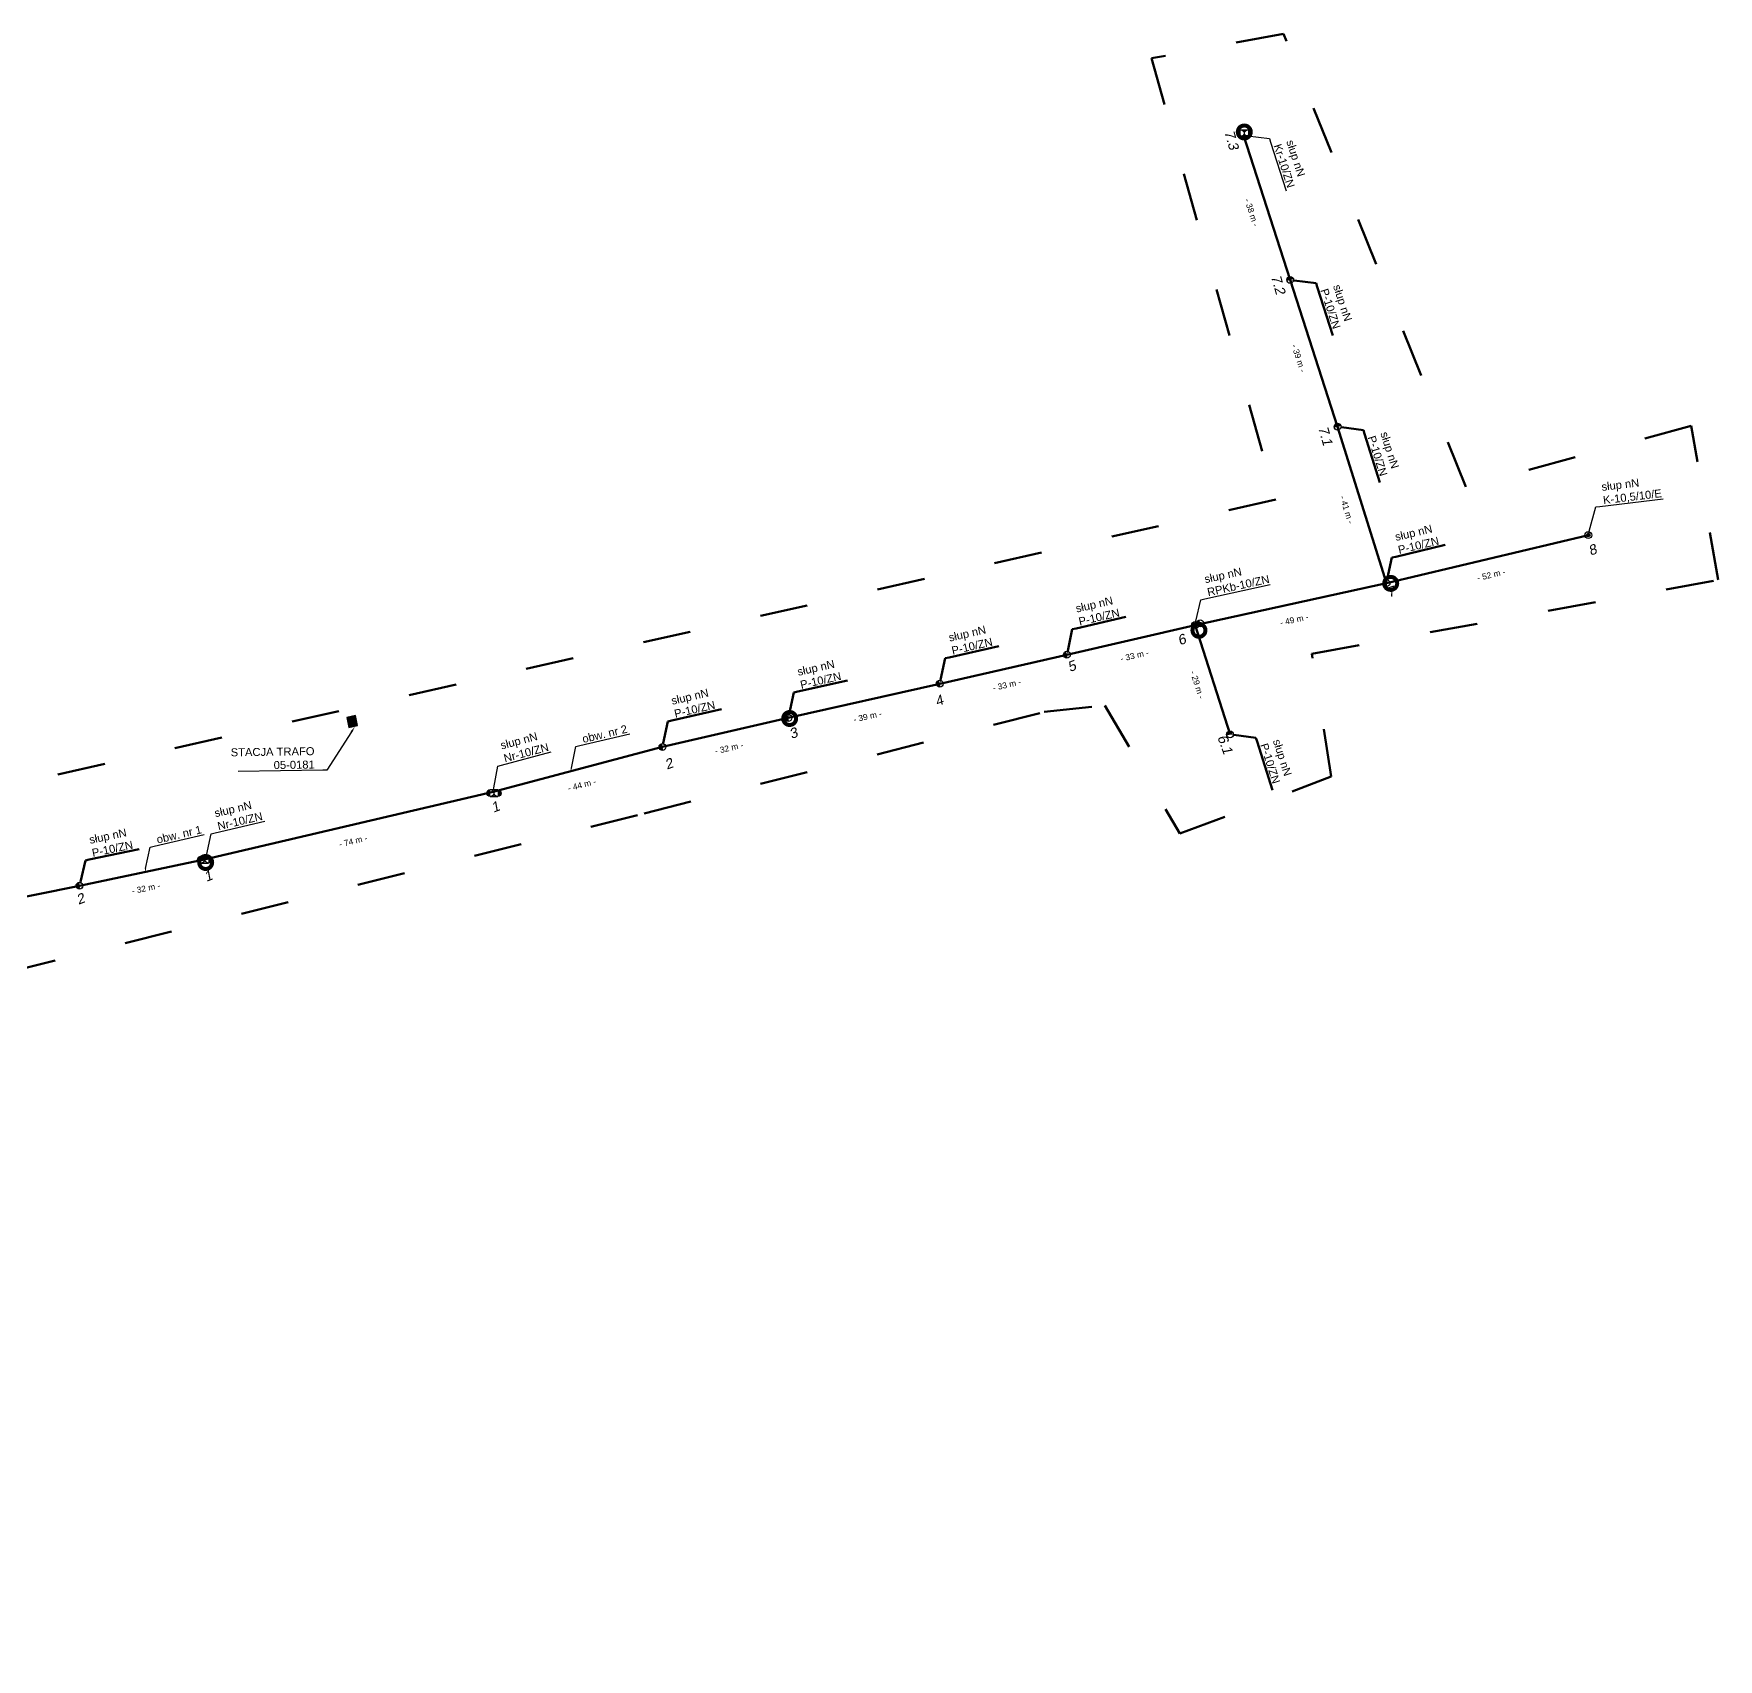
# Model space of a CAD drawing. Header units: metres. Extents: x 7531025 to 7555771, y 5771206 to 5789306.
# Drawn here: x 7547710 to 7548131, y 5783967.4 to 5784373.6 of the extents above; entities that cross this region are included whole.
import ezdxf
from ezdxf import colors
from ezdxf.entities.mleader import LeaderData, LeaderLine
from ezdxf.math import Vec2, Vec3

# ---------------------------------------------------------------- set-up
doc = ezdxf.new("R2010")
doc.units = ezdxf.units.M
doc.linetypes.add('GCAD_ISO03W100', pattern=[30, 12, -18])
for name, color, linetype, lineweight in [('!TELE', 30, 'SCARPLINE1A', 50), ('!trafo_05-0181', 6, 'GCAD_ISO03W100', 50), ('_MM LINIA Sn', 40, 'Continuous', 30), ('_numery slupow etap 4 cz. 2', 7, 'Continuous', 40)]:
    doc.layers.add(name, color=color, linetype=linetype, lineweight=lineweight)
for name, color, linetype in [('!wymiary', 7, 'Continuous'), ('_MM mufy', 3, 'Continuous'), ('_MM opisy', 7, 'Continuous'), ('_MM slupy', 5, 'Continuous'), ('_mm trafo', 3, 'Continuous')]:
    doc.layers.add(name, color=color, linetype=linetype)
doc.layers.add('_arkusze model', color=7, linetype='Continuous', lineweight=50, plot=False)
doc.styles.get("Standard").update_dxf_attribs({"font": 'ARIAL.TTF'})
doc.linetypes.add('SCARPLINE1A', pattern='A,2,[150,AAA.SHX,S=1,R=0,X=0,Y=0],1e-11', length=2)
doc.dimstyles.new('opis linie', dxfattribs={"dimtxt": 1.5, "dimasz": 0.18, "dimexe": 0.18, "dimexo": 0.0625, "dimgap": 2.5, "dimtad": 4, "dimdec": 0, "dimzin": 0, "dimdsep": 46, "dimtxsty": 'Standard', "dimcen": 0.09, "dimse1": 1, "dimse2": 1, "dimsd1": 1, "dimsd2": 1, "dimclrt": 256, "dimadec": 0, "dimazin": 0, "dimtfac": 1, "dimtdec": 0, "dimtofl": 0, "dimtmove": 0, "dimatfit": 3, "dimfxl": 1, "dimtfill": 1, "dimtolj": 1, "dimtzin": 0, "dimarcsym": 0})

# ---------------------------------------------------------------- blocks, each defined once
blk = doc.blocks.new('*D126')
at = {"layer": 'Defpoints', "color": 0}
for p in [(7548000.22, 5784225.81), (7548008.25, 5784198.26), (7548008.96, 5784198.49)]:
    blk.add_point(p, dxfattribs=at)
at = {"layer": '!wymiary', "insert": (7548000.77, 5784210.92), "char_height": 1.5, "attachment_point": 5, "rotation": 287.7383, "bg_fill": 3, "box_fill_scale": 1.1, "bg_fill_color": 9, "bg_fill_true_color": 13158600, "bg_fill_transparency": 0}
blk.add_mtext('\\A1;- 29 m -', dxfattribs=at)
blk = doc.blocks.new('*D127')
at = {"layer": 'Defpoints', "color": 0}
for p in [(7548012.33, 5784348.24), (7548023.29, 5784311.86), (7548024, 5784312.09)]:
    blk.add_point(p, dxfattribs=at)
at = {"layer": '!wymiary', "insert": (7548014.35, 5784328.93), "char_height": 1.5, "attachment_point": 5, "rotation": 287.8969, "bg_fill": 3, "box_fill_scale": 1.1, "bg_fill_color": 9, "bg_fill_true_color": 13158600, "bg_fill_transparency": 0}
blk.add_mtext('\\A1;- 38 m -', dxfattribs=at)
blk = doc.blocks.new('*D128')
at = {"layer": 'Defpoints', "color": 0}
for p in [(7548024, 5784312.09), (7548035.13, 5784275.17), (7548035.84, 5784275.4)]:
    blk.add_point(p, dxfattribs=at)
at = {"layer": '!wymiary', "insert": (7548026.1, 5784292.51), "char_height": 1.5, "attachment_point": 5, "rotation": 287.8739, "bg_fill": 3, "box_fill_scale": 1.1, "bg_fill_color": 9, "bg_fill_true_color": 13158600, "bg_fill_transparency": 0}
blk.add_mtext('\\A1;- 39 m -', dxfattribs=at)
blk = doc.blocks.new('*D129')
at = {"layer": 'Defpoints', "color": 0}
for p in [(7548035.84, 5784275.4), (7548047.35, 5784236.09), (7548048.07, 5784236.31)]:
    blk.add_point(p, dxfattribs=at)
at = {"layer": '!wymiary', "insert": (7548038.13, 5784254.66), "char_height": 1.5, "attachment_point": 5, "rotation": 287.3757, "bg_fill": 3, "box_fill_scale": 1.1, "bg_fill_color": 9, "bg_fill_true_color": 13158600, "bg_fill_transparency": 0}
blk.add_mtext('\\A1;- 41 m -', dxfattribs=at)
blk = doc.blocks.new('*D141')
at = {"layer": 'Defpoints', "color": 0}
for p in [(7547721.42, 5784160.68), (7547721.56, 5784159.94), (7547676.66, 5784151.71)]:
    blk.add_point(p, dxfattribs=at)
at = {"layer": '!wymiary', "insert": (7547699.83, 5784152.26), "char_height": 1.5, "attachment_point": 5, "rotation": 11.3282, "bg_fill": 3, "box_fill_scale": 1.1, "bg_fill_color": 9, "bg_fill_true_color": 13158600, "bg_fill_transparency": 0}
blk.add_mtext('\\A1;- 46 m -', dxfattribs=at)
blk = doc.blocks.new('*D142')
at = {"layer": 'Defpoints', "color": 0}
for p in [(7547752.99, 5784167.3), (7547753.15, 5784166.56), (7547721.42, 5784160.68)]:
    blk.add_point(p, dxfattribs=at)
at = {"layer": '!wymiary', "insert": (7547738.03, 5784160.06), "char_height": 1.5, "attachment_point": 5, "rotation": 11.8383, "bg_fill": 3, "box_fill_scale": 1.1, "bg_fill_color": 9, "bg_fill_true_color": 13158600, "bg_fill_transparency": 0}
blk.add_mtext('\\A1;- 32 m -', dxfattribs=at)
blk = doc.blocks.new('*D143')
at = {"layer": 'Defpoints', "color": 0}
for p in [(7547824.78, 5784184.17), (7547824.96, 5784183.44), (7547752.99, 5784167.3)]:
    blk.add_point(p, dxfattribs=at)
at = {"layer": '!wymiary', "insert": (7547789.8, 5784171.84), "char_height": 1.5, "attachment_point": 5, "rotation": 13.2262, "bg_fill": 3, "box_fill_scale": 1.1, "bg_fill_color": 9, "bg_fill_true_color": 13158600, "bg_fill_transparency": 0}
blk.add_mtext('\\A1;- 74 m -', dxfattribs=at)
blk = doc.blocks.new('*D144')
at = {"layer": 'Defpoints', "color": 0}
for p in [(7547867.12, 5784195.38), (7547867.32, 5784194.66), (7547824.78, 5784184.17)]:
    blk.add_point(p, dxfattribs=at)
at = {"layer": '!wymiary', "insert": (7547846.98, 5784185.91), "char_height": 1.5, "attachment_point": 5, "rotation": 14.8307, "bg_fill": 3, "box_fill_scale": 1.1, "bg_fill_color": 9, "bg_fill_true_color": 13158600, "bg_fill_transparency": 0}
blk.add_mtext('\\A1;- 44 m -', dxfattribs=at)
blk = doc.blocks.new('*D145')
at = {"layer": 'Defpoints', "color": 0}
for p in [(7547898.57, 5784202.63), (7547898.74, 5784201.9), (7547867.12, 5784195.38)]:
    blk.add_point(p, dxfattribs=at)
at = {"layer": '!wymiary', "insert": (7547883.75, 5784195.09), "char_height": 1.5, "attachment_point": 5, "rotation": 12.9731, "bg_fill": 3, "box_fill_scale": 1.1, "bg_fill_color": 9, "bg_fill_true_color": 13158600, "bg_fill_transparency": 0}
blk.add_mtext('\\A1;- 32 m -', dxfattribs=at)
blk = doc.blocks.new('*D146')
at = {"layer": 'Defpoints', "color": 0}
for p in [(7547936.42, 5784211.17), (7547936.58, 5784210.44), (7547898.57, 5784202.63)]:
    blk.add_point(p, dxfattribs=at)
at = {"layer": '!wymiary', "insert": (7547918.38, 5784202.98), "char_height": 1.5, "attachment_point": 5, "rotation": 12.7244, "bg_fill": 3, "box_fill_scale": 1.1, "bg_fill_color": 9, "bg_fill_true_color": 13158600, "bg_fill_transparency": 0}
blk.add_mtext('\\A1;- 39 m -', dxfattribs=at)
blk = doc.blocks.new('*D147')
at = {"layer": 'Defpoints', "color": 0}
for p in [(7547968.19, 5784218.42), (7547968.36, 5784217.69), (7547936.42, 5784211.17)]:
    blk.add_point(p, dxfattribs=at)
at = {"layer": '!wymiary', "insert": (7547953.2, 5784210.88), "char_height": 1.5, "attachment_point": 5, "rotation": 12.8518, "bg_fill": 3, "box_fill_scale": 1.1, "bg_fill_color": 9, "bg_fill_true_color": 13158600, "bg_fill_transparency": 0}
blk.add_mtext('\\A1;- 33 m -', dxfattribs=at)
blk = doc.blocks.new('*D148')
at = {"layer": 'Defpoints', "color": 0}
for p in [(7548000.22, 5784225.81), (7548000.39, 5784225.08), (7547968.19, 5784218.42)]:
    blk.add_point(p, dxfattribs=at)
at = {"layer": '!wymiary', "insert": (7547985.11, 5784218.2), "char_height": 1.5, "attachment_point": 5, "rotation": 12.9877, "bg_fill": 3, "box_fill_scale": 1.1, "bg_fill_color": 9, "bg_fill_true_color": 13158600, "bg_fill_transparency": 0}
blk.add_mtext('\\A1;- 33 m -', dxfattribs=at)
blk = doc.blocks.new('*D149')
at = {"layer": 'Defpoints', "color": 0}
for p in [(7548048.07, 5784236.31), (7548048.23, 5784235.58), (7548000.22, 5784225.81)]:
    blk.add_point(p, dxfattribs=at)
at = {"layer": '!wymiary', "insert": (7548025.01, 5784227.14), "char_height": 1.5, "attachment_point": 5, "rotation": 12.3816, "bg_fill": 3, "box_fill_scale": 1.1, "bg_fill_color": 9, "bg_fill_true_color": 13158600, "bg_fill_transparency": 0}
blk.add_mtext('\\A1;- 49 m -', dxfattribs=at)
blk = doc.blocks.new('*D150')
at = {"layer": 'Defpoints', "color": 0}
for p in [(7548098.58, 5784248.26), (7548098.76, 5784247.53), (7548048.07, 5784236.31)]:
    blk.add_point(p, dxfattribs=at)
at = {"layer": '!wymiary', "insert": (7548074.25, 5784238.38), "char_height": 1.5, "attachment_point": 5, "rotation": 13.3092, "bg_fill": 3, "box_fill_scale": 1.1, "bg_fill_color": 9, "bg_fill_true_color": 13158600, "bg_fill_transparency": 0}
blk.add_mtext('\\A1;- 52 m -', dxfattribs=at)
blk = doc.blocks.new('ZN')
at = {"layer": '_MM slupy', "transparency": 33554687}
h = blk.add_hatch(color=256, dxfattribs=at)
h.dxf.hatch_style = 1
h.paths.add_polyline_path([(0, -0.86), (0, 0.86, 1)])
at = {"layer": '_MM slupy'}
blk.add_circle((0, 0), 0.857, dxfattribs=at)
blk = doc.blocks.new('R')
at = {"layer": '_MM slupy', "transparency": 33554687}
h = blk.add_hatch(color=256, dxfattribs=at)
h.dxf.hatch_style = 1
h.paths.add_polyline_path([(-0.93, -0.86), (-0.93, 0.86, 1)])
h = blk.add_hatch(color=256, dxfattribs=at)
h.dxf.hatch_style = 1
h.paths.add_polyline_path([(0.93, 0.86), (0.93, -0.86, 1)])
at = {"layer": '_MM slupy'}
for points in [[(-0.93, 0.86), (0.93, 0.86)], [(-0.93, -0.86), (0.93, -0.86)]]:
    blk.add_lwpolyline(points, dxfattribs=at)
for centre in [(-0.93, 0), (0.93, 0)]:
    blk.add_circle(centre, 0.857, dxfattribs=at)
blk = doc.blocks.new('E')
at = {"layer": '_MM slupy'}
h = blk.add_hatch(color=256, dxfattribs=at)
h.dxf.hatch_style = 1
h.paths.add_polyline_path([(0.27, 0.37, 1), (-0.27, -0.37, 1)])
for radius in [0.857, 0.457]:
    blk.add_circle((0, 0), radius, dxfattribs=at)
blk = doc.blocks.new('trafo')
at = {"layer": '_mm trafo'}
h = blk.add_hatch(color=256, dxfattribs=at)
h.dxf.hatch_style = 1
h.paths.add_polyline_path([(-1.15, 1.02), (-0.52, -1.51), (1.64, -0.96), (1.01, 1.59)])
at = {"layer": '_MM LINIA Sn', "color": 2, "lineweight": 60}
for p, q in [((0.58, 0.02), (-0.43, 0.9)), ((-0.32, -0.23), (0.58, 0.02)), ((0.58, -0.92), (-0.32, -0.23)), ((0.55, -0.72), (0.41, -0.9)), ((0.41, -0.9), (0.58, -0.92)), ((0.58, -0.92), (0.55, -0.72))]:
    blk.add_line(p, q, dxfattribs=at)
at = {"layer": '_mm trafo', "flags": 128}
blk.add_lwpolyline([(-0.52, -1.52), (1.64, -0.96), (0.98, 1.58), (-1.17, 0.99), (-0.52, -1.52)], close=True, dxfattribs=at)
blk = doc.blocks.new('mufa')
at = {"layer": '_MM mufy'}
h = blk.add_hatch(color=256, dxfattribs=at)
h.dxf.hatch_style = 1
h.paths.add_polyline_path([(2.15, 0.12, 1), (-2.1, -0.05, 1)])
h.paths.add_polyline_path([(-1.1, -0.01, -1), (1.15, 0.08, -1)], flags=16)
h.paths.add_polyline_path([(-0.83, 0, -1), (0.88, 0.07, -1)], flags=0)
blk = doc.blocks.new('q')
at = {"layer": '_MM slupy'}
blk.add_blockref('ZN', (0, 0), dxfattribs=at)
at = {"layer": '_MM opisy'}
ml = blk.add_multileader_mtext('Standard', dxfattribs=at)
ml.set_content('\\pxql;słup nN\\PP-10/ZN', color=256)
ml.set_leader_properties()
ml.build(insert=Vec2(0, 0))
ml.multileader.update_dxf_attribs({"has_text_frame": 1, "text_left_attachment_type": 5, "text_right_attachment_type": 5, "dogleg_length": 1, "arrow_head_size": 1})
ctx = ml.context
ctx.base_point, ctx.char_height, ctx.arrow_head_size, ctx.landing_gap_size, ctx.plane_origin = Vec3(3.75, 5.9), 2, 1, 1, Vec3(1.72, -1.42)
ctx.left_attachment, ctx.right_attachment = 5, 5
notes = []
notes.append((ctx, [(0, (1, 1, 0), (2.75, 5.9), (1, 0), 1, [(0, [(0, 0), (2.75, 5.9)], 0, [])])]))
ctx.mtext.insert, ctx.mtext.flow_direction = Vec3(4.75, 11.7), 5
ctx.mtext.has_bg_fill, ctx.mtext.bg_color, ctx.mtext.bg_scale_factor, ctx.mtext.bg_transparency, ctx.mtext.use_window_bg_color = 1, -1023410175, 1, 0, 1
for ctx, leaders in notes:
    for number, flags, end, landing, length, lines in leaders:
        leader = LeaderData()
        leader.index, (leader.has_last_leader_line, leader.has_dogleg_vector, leader.attachment_direction) = number, flags
        leader.last_leader_point, leader.dogleg_vector, leader.dogleg_length = Vec3(end), Vec3(landing), length
        for number, points, colour, breaks in lines:
            line = LeaderLine()
            line.index, line.vertices, line.color, line.breaks = number, Vec3.list(points), colors.encode_raw_color(colour), breaks
            leader.lines.append(line)
        ctx.leaders.append(leader)

msp = doc.modelspace()

# ---------------------------------------------------------------- linework, layer by layer
at = {"layer": '!TELE'}
for points in [[(7548012.33, 5784348.24), (7548024, 5784312.09), (7548035.84, 5784275.4), (7548048.07, 5784236.31)], [(7547331.74, 5784069.94), (7547364.16, 5784077.51), (7547397.15, 5784085.08), (7547440.23, 5784095.98), (7547467.89, 5784103.49), (7547502.85, 5784111.15), (7547545.39, 5784121.41), (7547589.88, 5784130.8), (7547643.18, 5784141.26), (7547676.66, 5784151.71), (7547721.42, 5784160.68), (7547752.99, 5784167.3), (7547824.78, 5784184.17), (7547867.12, 5784195.38), (7547898.57, 5784202.63), (7547936.42, 5784211.17), (7547968.19, 5784218.42), (7548000.22, 5784225.81), (7548048.07, 5784236.31), (7548098.58, 5784248.26)], [(7548000.22, 5784225.81), (7548008.96, 5784198.49)]]:
    msp.add_lwpolyline(points, dxfattribs=at)

# ---------------------------------------------------------------- block references
at = {"layer": '_arkusze model', "rotation": 357.3066721443945}
msp.add_blockref('trafo', (7547789.34, 5784201.73), dxfattribs=at)

# ---------------------------------------------------------------- next in the draw order: dimensions: what is measured, and where the dimension line sits
at = {"layer": '!wymiary'}
for p1, p2, picture, middle in [((7548012.33, 5784348.24), (7548024, 5784312.09), '*D127', (7548014.35, 5784328.93)), ((7548000.22, 5784225.81), (7548008.96, 5784198.49), '*D126', (7548000.77, 5784210.92)), ((7547676.66, 5784151.71), (7547721.42, 5784160.68), '*D141', (7547699.83, 5784152.26))]:
    dim = msp.add_aligned_dim(p1=p1, p2=p2, distance=-0.75, dimstyle='opis linie', override={"dimpost": '- <> m -'}, dxfattribs=at)
    dim.commit()
    dim.dimension.update_dxf_attribs({"geometry": picture, "text_midpoint": middle})

# ---------------------------------------------------------------- next in the draw order: block references
at = {"layer": '!TELE', "rotation": 287.7382800226594}
msp.add_blockref('q', (7548008.96, 5784198.49), dxfattribs=at)

# ---------------------------------------------------------------- next in the draw order: dimensions: what is measured, and where the dimension line sits
at = {"layer": '!wymiary'}
for p1, p2, picture, middle in [((7548024, 5784312.09), (7548035.84, 5784275.4), '*D128', (7548026.1, 5784292.51)), ((7547721.42, 5784160.68), (7547752.99, 5784167.3), '*D142', (7547738.03, 5784160.06))]:
    dim = msp.add_aligned_dim(p1=p1, p2=p2, distance=-0.75, dimstyle='opis linie', override={"dimpost": '- <> m -'}, dxfattribs=at)
    dim.commit()
    dim.dimension.update_dxf_attribs({"geometry": picture, "text_midpoint": middle})

# ---------------------------------------------------------------- next in the draw order: leaders
at = {"layer": '_MM opisy'}
ml = msp.add_multileader_mtext('Standard', dxfattribs=at)
ml.set_content('\\pxql;słup nN\\PKr-10/ZN', color=256)
ml.set_leader_properties()
ml.build(insert=Vec2(0, 0))
ml.multileader.update_dxf_attribs({"has_text_frame": 1, "text_left_attachment_type": 5, "text_right_attachment_type": 5, "dogleg_length": 1, "arrow_head_size": 1})
ctx = ml.context
ctx.base_point, ctx.char_height, ctx.arrow_head_size, ctx.landing_gap_size, ctx.plane_origin, ctx.plane_x_axis, ctx.plane_y_axis = Vec3(7548019.1, 5784346.48), 2, 1, 1, Vec3(7548011.51, 5784346.17), Vec3(0.307304, -0.951611), Vec3(0.951611, 0.307304)
ctx.left_attachment, ctx.right_attachment = 5, 5
notes = []
notes.append((ctx, [(0, (1, 1, 0), (7548018.8, 5784347.43), (0.307304, -0.951611), 1, [(0, [(7548012.33, 5784348.24), (7548018.8, 5784347.43)], 0, [])])]))
ctx.mtext.insert, ctx.mtext.text_direction, ctx.mtext.flow_direction = Vec3(7548024.9, 5784347.3), Vec3(0.307304, -0.951611), 5
ctx.mtext.has_bg_fill, ctx.mtext.bg_color, ctx.mtext.bg_scale_factor, ctx.mtext.bg_transparency, ctx.mtext.use_window_bg_color = 1, -1023410175, 1, 0, 1
for ctx, leaders in notes:
    for number, flags, end, landing, length, lines in leaders:
        leader = LeaderData()
        leader.index, (leader.has_last_leader_line, leader.has_dogleg_vector, leader.attachment_direction) = number, flags
        leader.last_leader_point, leader.dogleg_vector, leader.dogleg_length = Vec3(end), Vec3(landing), length
        for number, points, colour, breaks in lines:
            line = LeaderLine()
            line.index, line.vertices, line.color, line.breaks = number, Vec3.list(points), colors.encode_raw_color(colour), breaks
            leader.lines.append(line)
        ctx.leaders.append(leader)

# ---------------------------------------------------------------- next in the draw order: block references
at = {"layer": '!TELE'}
for p, rotation in [((7548024, 5784312.09), 287.8738608001067), ((7547721.42, 5784160.68), 11.83826365346037)]:
    msp.add_blockref('q', p, dxfattribs=dict(at, rotation=rotation))
at = {"color": 5, "lineweight": 70}
msp.add_blockref('mufa', (7548012.5, 5784349.01), dxfattribs=at)
msp.add_blockref('R', (7548012.54, 5784348.76))

# ---------------------------------------------------------------- next in the draw order: texts
at = {"layer": '_numery slupow etap 4 cz. 2', "oblique": 10}
for s, rotation, p in [('7.3', 286.066, (7548007.51, 5784349.03)), ('6.1', 290.4647, (7548005.73, 5784197.86)), ('1', 20.4647, (7547753.1, 5784161.64))]:
    msp.add_text(s, height=2.5, rotation=rotation, dxfattribs=at).set_placement(p)

# ---------------------------------------------------------------- next in the draw order: dimensions: what is measured, and where the dimension line sits
at = {"layer": '!wymiary'}
for p1, p2, picture, middle in [((7548035.84, 5784275.4), (7548048.07, 5784236.31), '*D129', (7548038.13, 5784254.66)), ((7547752.99, 5784167.3), (7547824.78, 5784184.17), '*D143', (7547789.8, 5784171.84))]:
    dim = msp.add_aligned_dim(p1=p1, p2=p2, distance=-0.75, dimstyle='opis linie', override={"dimpost": '- <> m -'}, dxfattribs=at)
    dim.commit()
    dim.dimension.update_dxf_attribs({"geometry": picture, "text_midpoint": middle})

# ---------------------------------------------------------------- next in the draw order: block references
at = {"layer": '!TELE', "rotation": 287.3757246109568}
msp.add_blockref('q', (7548035.84, 5784275.4), dxfattribs=at)

# ---------------------------------------------------------------- next in the draw order: texts
at = {"layer": '_numery slupow etap 4 cz. 2', "oblique": 10}
for s, rotation, p in [('7.2', 286.066, (7548019.16, 5784312.91)), ('2', 20.4647, (7547721.18, 5784155.93))]:
    msp.add_text(s, height=2.5, rotation=rotation, dxfattribs=at).set_placement(p)

# ---------------------------------------------------------------- next in the draw order: dimensions: what is measured, and where the dimension line sits
at = {"layer": '!wymiary'}
dim = msp.add_aligned_dim(p1=(7547824.78, 5784184.17), p2=(7547867.12, 5784195.38), distance=-0.75, dimstyle='opis linie', override={"dimpost": '- <> m -'}, dxfattribs=at)
dim.commit()
dim.dimension.update_dxf_attribs({"geometry": '*D144', "text_midpoint": (7547846.98, 5784185.91)})

# ---------------------------------------------------------------- next in the draw order: leaders
at = {"layer": '_MM opisy'}
ml = msp.add_multileader_mtext('Standard', dxfattribs=at)
ml.set_content('\\pxql;słup nN\\PNr-10/ZN', color=256)
ml.set_leader_properties()
ml.build(insert=Vec2(0, 0))
ml.multileader.update_dxf_attribs({"has_text_frame": 1, "text_left_attachment_type": 5, "text_right_attachment_type": 5, "dogleg_length": 1, "arrow_head_size": 1})
ctx = ml.context
ctx.base_point, ctx.char_height, ctx.arrow_head_size, ctx.landing_gap_size, ctx.plane_origin, ctx.plane_x_axis, ctx.plane_y_axis = Vec3(7547755.3, 5784173.9), 2, 1, 1, Vec3(7547754.99, 5784166.31), Vec3(0.973475, 0.228795), Vec3(-0.228795, 0.973475)
ctx.left_attachment, ctx.right_attachment = 5, 5
notes = []
notes.append((ctx, [(0, (1, 1, 0), (7547754.32, 5784173.67), (0.973475, 0.228795), 1, [(0, [(7547752.99, 5784167.3), (7547754.32, 5784173.67)], 0, [])])]))
ctx.mtext.insert, ctx.mtext.text_direction, ctx.mtext.flow_direction = Vec3(7547754.95, 5784179.75), Vec3(0.973475, 0.228795), 5
ctx.mtext.has_bg_fill, ctx.mtext.bg_color, ctx.mtext.bg_scale_factor, ctx.mtext.bg_transparency, ctx.mtext.use_window_bg_color = 1, -1023410175, 1, 0, 1
for ctx, leaders in notes:
    for number, flags, end, landing, length, lines in leaders:
        leader = LeaderData()
        leader.index, (leader.has_last_leader_line, leader.has_dogleg_vector, leader.attachment_direction) = number, flags
        leader.last_leader_point, leader.dogleg_vector, leader.dogleg_length = Vec3(end), Vec3(landing), length
        for number, points, colour, breaks in lines:
            line = LeaderLine()
            line.index, line.vertices, line.color, line.breaks = number, Vec3.list(points), colors.encode_raw_color(colour), breaks
            leader.lines.append(line)
        ctx.leaders.append(leader)

# ---------------------------------------------------------------- next in the draw order: block references
msp.add_blockref('R', (7547752.72, 5784167.2))

# ---------------------------------------------------------------- next in the draw order: texts
at = {"layer": '_numery slupow etap 4 cz. 2', "oblique": 10}
for s, rotation, p in [('7.1', 286.066, (7548030.95, 5784275.12)), ('1', 20.4647, (7547824.88, 5784178.93))]:
    msp.add_text(s, height=2.5, rotation=rotation, dxfattribs=at).set_placement(p)

# ---------------------------------------------------------------- next in the draw order: dimensions: what is measured, and where the dimension line sits
at = {"layer": '!wymiary'}
dim = msp.add_aligned_dim(p1=(7547867.12, 5784195.38), p2=(7547898.57, 5784202.63), distance=-0.75, dimstyle='opis linie', override={"dimpost": '- <> m -'}, dxfattribs=at)
dim.commit()
dim.dimension.update_dxf_attribs({"geometry": '*D145', "text_midpoint": (7547883.75, 5784195.09)})

# ---------------------------------------------------------------- next in the draw order: leaders
at = {"layer": '_MM opisy'}
ml = msp.add_multileader_mtext('Standard', dxfattribs=at)
ml.set_content('\\pxql;słup nN\\PNr-10/ZN', color=256)
ml.set_leader_properties()
ml.build(insert=Vec2(0, 0))
ml.multileader.update_dxf_attribs({"has_text_frame": 1, "text_left_attachment_type": 5, "text_right_attachment_type": 5, "dogleg_length": 1, "arrow_head_size": 1})
ctx = ml.context
ctx.base_point, ctx.char_height, ctx.arrow_head_size, ctx.landing_gap_size, ctx.plane_origin, ctx.plane_x_axis, ctx.plane_y_axis = Vec3(7547826.9, 5784190.84), 2, 1, 1, Vec3(7547826.81, 5784183.24), Vec3(0.966686, 0.255964), Vec3(-0.255964, 0.966686)
ctx.left_attachment, ctx.right_attachment = 5, 5
notes = []
notes.append((ctx, [(0, (1, 1, 0), (7547825.94, 5784190.58), (0.966686, 0.255964), 1, [(0, [(7547824.78, 5784184.17), (7547825.94, 5784190.58)], 0, [])])]))
ctx.mtext.insert, ctx.mtext.text_direction, ctx.mtext.flow_direction = Vec3(7547826.39, 5784196.67), Vec3(0.966686, 0.255964), 5
ctx.mtext.has_bg_fill, ctx.mtext.bg_color, ctx.mtext.bg_scale_factor, ctx.mtext.bg_transparency, ctx.mtext.use_window_bg_color = 1, -1023410175, 1, 0, 1
for ctx, leaders in notes:
    for number, flags, end, landing, length, lines in leaders:
        leader = LeaderData()
        leader.index, (leader.has_last_leader_line, leader.has_dogleg_vector, leader.attachment_direction) = number, flags
        leader.last_leader_point, leader.dogleg_vector, leader.dogleg_length = Vec3(end), Vec3(landing), length
        for number, points, colour, breaks in lines:
            line = LeaderLine()
            line.index, line.vertices, line.color, line.breaks = number, Vec3.list(points), colors.encode_raw_color(colour), breaks
            leader.lines.append(line)
        ctx.leaders.append(leader)

# ---------------------------------------------------------------- next in the draw order: block references
at = {"layer": '!TELE', "rotation": 12.97305961735865}
msp.add_blockref('q', (7547867.12, 5784195.38), dxfattribs=at)
msp.add_blockref('R', (7547825.02, 5784183.86))

# ---------------------------------------------------------------- next in the draw order: dimensions: what is measured, and where the dimension line sits
at = {"layer": '!wymiary'}
dim = msp.add_aligned_dim(p1=(7547898.57, 5784202.63), p2=(7547936.42, 5784211.17), distance=-0.75, dimstyle='opis linie', override={"dimpost": '- <> m -'}, dxfattribs=at)
dim.commit()
dim.dimension.update_dxf_attribs({"geometry": '*D146', "text_midpoint": (7547918.38, 5784202.98)})

# ---------------------------------------------------------------- next in the draw order: block references
at = {"layer": '!TELE', "rotation": 12.72440215698166}
msp.add_blockref('q', (7547898.57, 5784202.63), dxfattribs=at)

# ---------------------------------------------------------------- next in the draw order: texts
at = {"layer": '_numery slupow etap 4 cz. 2', "oblique": 10}
msp.add_text('2', height=2.5, rotation=20.4647, dxfattribs=at).set_placement((7547868.24, 5784189.68))

# ---------------------------------------------------------------- next in the draw order: dimensions: what is measured, and where the dimension line sits
at = {"layer": '!wymiary'}
dim = msp.add_aligned_dim(p1=(7547936.42, 5784211.17), p2=(7547968.19, 5784218.42), distance=-0.75, dimstyle='opis linie', override={"dimpost": '- <> m -'}, dxfattribs=at)
dim.commit()
dim.dimension.update_dxf_attribs({"geometry": '*D147', "text_midpoint": (7547953.2, 5784210.88)})

# ---------------------------------------------------------------- next in the draw order: block references
at = {"layer": '!TELE', "rotation": 12.85179398676501}
msp.add_blockref('q', (7547936.42, 5784211.17), dxfattribs=at)
at = {"color": 5, "lineweight": 70}
msp.add_blockref('mufa', (7547898.88, 5784202.45), dxfattribs=at)

# ---------------------------------------------------------------- next in the draw order: texts
at = {"layer": '_numery slupow etap 4 cz. 2', "oblique": 10}
msp.add_text('3', height=2.5, rotation=20.4647, dxfattribs=at).set_placement((7547899.36, 5784197.34))

# ---------------------------------------------------------------- next in the draw order: dimensions: what is measured, and where the dimension line sits
at = {"layer": '!wymiary'}
dim = msp.add_aligned_dim(p1=(7547968.19, 5784218.42), p2=(7548000.22, 5784225.81), distance=-0.75, dimstyle='opis linie', override={"dimpost": '- <> m -'}, dxfattribs=at)
dim.commit()
dim.dimension.update_dxf_attribs({"geometry": '*D148', "text_midpoint": (7547985.11, 5784218.2)})

# ---------------------------------------------------------------- next in the draw order: block references
at = {"layer": '!TELE', "rotation": 12.98769204142294}
msp.add_blockref('q', (7547968.19, 5784218.42), dxfattribs=at)

# ---------------------------------------------------------------- next in the draw order: texts
at = {"layer": '_numery slupow etap 4 cz. 2', "oblique": 10}
for s, p in [('6', (7547996.41, 5784220.71)), ('4', (7547935.76, 5784205.47))]:
    msp.add_text(s, height=2.5, rotation=20.4647, dxfattribs=at).set_placement(p)

# ---------------------------------------------------------------- next in the draw order: dimensions: what is measured, and where the dimension line sits
at = {"layer": '!wymiary'}
dim = msp.add_aligned_dim(p1=(7548000.22, 5784225.81), p2=(7548048.07, 5784236.31), distance=-0.75, dimstyle='opis linie', override={"dimpost": '- <> m -'}, dxfattribs=at)
dim.commit()
dim.dimension.update_dxf_attribs({"geometry": '*D149', "text_midpoint": (7548025.01, 5784227.14)})

# ---------------------------------------------------------------- next in the draw order: block references
at = {"layer": '_MM slupy', "rotation": 12.38164855970298}
msp.add_blockref('ZN', (7548000.22, 5784225.81), dxfattribs=at)

# ---------------------------------------------------------------- next in the draw order: texts
at = {"layer": '_numery slupow etap 4 cz. 2', "oblique": 10}
msp.add_text('5', height=2.5, rotation=20.4647, dxfattribs=at).set_placement((7547968.93, 5784214.08))

# ---------------------------------------------------------------- next in the draw order: dimensions: what is measured, and where the dimension line sits
at = {"layer": '!wymiary'}
dim = msp.add_aligned_dim(p1=(7548048.07, 5784236.31), p2=(7548098.58, 5784248.26), distance=-0.75, dimstyle='opis linie', override={"dimpost": '- <> m -'}, dxfattribs=at)
dim.commit()
dim.dimension.update_dxf_attribs({"geometry": '*D150', "text_midpoint": (7548074.25, 5784238.38)})

# ---------------------------------------------------------------- next in the draw order: block references
at = {"layer": '!TELE', "rotation": 13.30915559664265}
msp.add_blockref('q', (7548048.07, 5784236.31), dxfattribs=at)

# ---------------------------------------------------------------- next in the draw order: texts
at = {"layer": '_numery slupow etap 4 cz. 2', "oblique": 10}
msp.add_text('8', height=2.5, rotation=20.4647, dxfattribs=at).set_placement((7548099.06, 5784243.14))

# ---------------------------------------------------------------- next in the draw order: leaders
at = {"layer": '_MM opisy'}
ml = msp.add_multileader_mtext('Standard', dxfattribs=at)
ml.set_content('\\pxql;słup nN\\PK-10,5/10/E', color=256)
ml.set_leader_properties()
ml.build(insert=Vec2(0, 0))
ml.multileader.update_dxf_attribs({"has_text_frame": 1, "text_left_attachment_type": 5, "text_right_attachment_type": 5, "dogleg_length": 1, "arrow_head_size": 1})
ctx = ml.context
ctx.base_point, ctx.char_height, ctx.arrow_head_size, ctx.landing_gap_size, ctx.plane_origin, ctx.plane_x_axis, ctx.plane_y_axis = Vec3(7548101.37, 5784255.5), 2, 1, 1, Vec3(7548100.38, 5784247.1), Vec3(0.99281, 0.119701), Vec3(-0.119701, 0.99281)
ctx.left_attachment, ctx.right_attachment = 5, 5
notes = []
notes.append((ctx, [(0, (1, 1, 0), (7548100.38, 5784255.38), (0.99281, 0.119701), 1, [(0, [(7548098.5, 5784248.3)], 0, [])])]))
ctx.mtext.insert, ctx.mtext.text_direction, ctx.mtext.flow_direction = Vec3(7548101.67, 5784261.34), Vec3(0.99281, 0.119701), 5
ctx.mtext.has_bg_fill, ctx.mtext.bg_color, ctx.mtext.bg_scale_factor, ctx.mtext.bg_transparency, ctx.mtext.use_window_bg_color = 1, -1023410175, 1, 0, 1
ml = msp.add_multileader_mtext('Standard', dxfattribs=at)
ml.set_content('\\pxql;słup nN\\PRPKb-10/ZN', color=256)
ml.set_leader_properties()
ml.build(insert=Vec2(0, 0))
ml.multileader.update_dxf_attribs({"has_text_frame": 1, "text_left_attachment_type": 5, "text_right_attachment_type": 5, "dogleg_length": 1, "arrow_head_size": 1})
ctx = ml.context
ctx.base_point, ctx.char_height, ctx.arrow_head_size, ctx.landing_gap_size, ctx.plane_origin, ctx.plane_x_axis, ctx.plane_y_axis = Vec3(7548002.62, 5784232.38), 2, 1, 1, Vec3(7548002.2, 5784224.79), Vec3(0.976741, 0.214422), Vec3(-0.214422, 0.976741)
ctx.left_attachment, ctx.right_attachment = 5, 5
notes.append((ctx, [(0, (1, 1, 0), (7548001.65, 5784232.16), (0.976741, 0.214422), 1, [(0, [(7548000.22, 5784225.81), (7548001.65, 5784232.16)], 0, [])])]))
ctx.mtext.insert, ctx.mtext.text_direction, ctx.mtext.flow_direction = Vec3(7548002.36, 5784238.23), Vec3(0.976741, 0.214422), 5
ctx.mtext.has_bg_fill, ctx.mtext.bg_color, ctx.mtext.bg_scale_factor, ctx.mtext.bg_transparency, ctx.mtext.use_window_bg_color = 1, -1023410175, 1, 0, 1
for ctx, leaders in notes:
    for number, flags, end, landing, length, lines in leaders:
        leader = LeaderData()
        leader.index, (leader.has_last_leader_line, leader.has_dogleg_vector, leader.attachment_direction) = number, flags
        leader.last_leader_point, leader.dogleg_vector, leader.dogleg_length = Vec3(end), Vec3(landing), length
        for number, points, colour, breaks in lines:
            line = LeaderLine()
            line.index, line.vertices, line.color, line.breaks = number, Vec3.list(points), colors.encode_raw_color(colour), breaks
            leader.lines.append(line)
        ctx.leaders.append(leader)

# ---------------------------------------------------------------- next in the draw order: linework, layer by layer
at = {"layer": '!trafo_05-0181'}
msp.add_lwpolyline([(7547346.56, 5783967.39), (7547394.19, 5783981.46), (7547466.97, 5784007.94), (7547480.71, 5784047.76), (7547470, 5784084.55), (7547674.58, 5784131.86), (7547862.58, 5784178.76), (7547962.48, 5784204.12), (7547977.68, 5784205.74), (7547996.44, 5784173.72), (7548034.28, 5784187.95), (7548029.43, 5784218.67), (7548130.99, 5784237.11), (7548124.2, 5784275.6), (7548067.92, 5784260.4), (7548022.31, 5784373.61), (7547989.32, 5784367.46), (7548020.37, 5784257.17), (7547699.19, 5784184.71), (7547641.61, 5784334.15), (7547573.04, 5784316.03), (7547634.06, 5784183.85), (7547313.19, 5784092.12)], close=True, dxfattribs=at)

# ---------------------------------------------------------------- next in the draw order: block references
at = {"rotation": 6.874818038052636}
msp.add_blockref('E', (7548098.5, 5784248.3), dxfattribs=at)
at = {"color": 5, "lineweight": 70}
for p in [(7548049.09, 5784236.21), (7548001.17, 5784224.48)]:
    msp.add_blockref('mufa', p, dxfattribs=at)
at = {"layer": '_MM slupy', "rotation": 12.38164855970298}
msp.add_blockref('ZN', (7548001.51, 5784226.27), dxfattribs=at)

# ---------------------------------------------------------------- next in the draw order: texts
at = {"layer": '_numery slupow etap 4 cz. 2', "oblique": 10}
msp.add_text('7', height=2.5, rotation=20.4647, dxfattribs=at).set_placement((7548048.68, 5784232.63))

# ---------------------------------------------------------------- next in the draw order: leaders
at = {"layer": '_MM opisy', "color": 1}
ml = msp.add_multileader_mtext('Standard', dxfattribs=at)
ml.set_content('\\pxql;obw. nr 2', color=1)
ml.set_leader_properties()
ml.build(insert=Vec2(0, 0))
ml.multileader.update_dxf_attribs({"has_text_frame": 1, "text_left_attachment_type": 5, "text_right_attachment_type": 5, "dogleg_length": 1, "arrow_head_size": 1})
ctx = ml.context
ctx.base_point, ctx.char_height, ctx.arrow_head_size, ctx.landing_gap_size, ctx.plane_origin, ctx.plane_x_axis, ctx.plane_y_axis = Vec3(7547846.44, 5784195.73), 2, 1, 1, Vec3(7547846.13, 5784188.14), Vec3(0.973475, 0.228795), Vec3(-0.228795, 0.973475)
ctx.left_attachment, ctx.right_attachment = 5, 5
notes = []
notes.append((ctx, [(0, (1, 1, 0), (7547845.47, 5784195.5), (0.973475, 0.228795), 1, [(0, [(7547844.14, 5784189.13), (7547845.47, 5784195.5)], 0, [])])]))
ctx.mtext.insert, ctx.mtext.text_direction, ctx.mtext.flow_direction = Vec3(7547846.86, 5784198.3), Vec3(0.973475, 0.228795), 5
ctx.mtext.has_bg_fill, ctx.mtext.bg_color, ctx.mtext.bg_scale_factor, ctx.mtext.bg_transparency, ctx.mtext.use_window_bg_color = 1, -1023410175, 1, 0, 1
ml = msp.add_multileader_mtext('Standard', dxfattribs=at)
ml.set_content('\\pxql;obw. nr 1', color=256)
ml.set_leader_properties()
ml.build(insert=Vec2(0, 0))
ml.multileader.update_dxf_attribs({"has_text_frame": 1, "text_left_attachment_type": 5, "text_right_attachment_type": 5, "dogleg_length": 1, "arrow_head_size": 1})
ctx = ml.context
ctx.base_point, ctx.char_height, ctx.arrow_head_size, ctx.landing_gap_size, ctx.plane_origin, ctx.plane_x_axis, ctx.plane_y_axis = Vec3(7547740.06, 5784170.59), 2, 1, 1, Vec3(7547739.75, 5784162.99), Vec3(0.973475, 0.228795), Vec3(-0.228795, 0.973475)
ctx.left_attachment, ctx.right_attachment = 5, 5
notes.append((ctx, [(0, (1, 1, 0), (7547739.08, 5784170.36), (0.973475, 0.228795), 1, [(0, [(7547737.75, 5784163.98), (7547739.08, 5784170.36)], 0, [])])]))
ctx.mtext.insert, ctx.mtext.text_direction, ctx.mtext.flow_direction = Vec3(7547740.48, 5784173.16), Vec3(0.973475, 0.228795), 5
ctx.mtext.has_bg_fill, ctx.mtext.bg_color, ctx.mtext.bg_scale_factor, ctx.mtext.bg_transparency, ctx.mtext.use_window_bg_color = 1, -1023410175, 1, 0, 1
at = {"layer": '_mm trafo', "color": 3}
ml = msp.add_multileader_mtext('Standard', dxfattribs=at)
ml.set_content('STACJA TRAFO\\P05-0181', color=3)
ml.set_leader_properties()
ml.build(insert=Vec2(0, 0))
ml.multileader.update_dxf_attribs({"has_text_frame": 1, "text_left_attachment_type": 5, "text_right_attachment_type": 5, "dogleg_length": 1, "arrow_head_size": 1.5})
ctx = ml.context
ctx.base_point, ctx.char_height, ctx.arrow_head_size, ctx.plane_origin, ctx.plane_x_axis, ctx.plane_y_axis = Vec3(7547757.52, 5784189.22), 2, 1.5, Vec3(7547793.48, 5784169.64), Vec3(0.999891, 0.014731), Vec3(-0.014731, 0.999891)
ctx.left_attachment, ctx.right_attachment, ctx.text_align_type, ctx.attachment_type = 5, 5, 2, 2
notes.append((ctx, [(0, (1, 1, 0), (7547783.23, 5784189.6), (-0.999891, -0.014731), 1, [(0, [(7547790.24, 5784200.44)], 0, [])])]))
ctx.mtext.insert, ctx.mtext.text_direction, ctx.mtext.rotation, ctx.mtext.alignment, ctx.mtext.flow_direction = Vec3(7547780.14, 5784195.33), Vec3(0.999891, 0.014731), 6.129723, 3, 5
ctx.mtext.has_bg_fill, ctx.mtext.bg_color, ctx.mtext.bg_scale_factor, ctx.mtext.bg_transparency, ctx.mtext.use_window_bg_color = 1, -1073741824, 1, 0, 1
for ctx, leaders in notes:
    for number, flags, end, landing, length, lines in leaders:
        leader = LeaderData()
        leader.index, (leader.has_last_leader_line, leader.has_dogleg_vector, leader.attachment_direction) = number, flags
        leader.last_leader_point, leader.dogleg_vector, leader.dogleg_length = Vec3(end), Vec3(landing), length
        for number, points, colour, breaks in lines:
            line = LeaderLine()
            line.index, line.vertices, line.color, line.breaks = number, Vec3.list(points), colors.encode_raw_color(colour), breaks
            leader.lines.append(line)
        ctx.leaders.append(leader)

# ---------------------------------------------------------------- next in the draw order: block references
at = {"color": 5, "lineweight": 70}
msp.add_blockref('mufa', (7547752.93, 5784166.47), dxfattribs=at)

doc.saveas('drawing.dxf')
